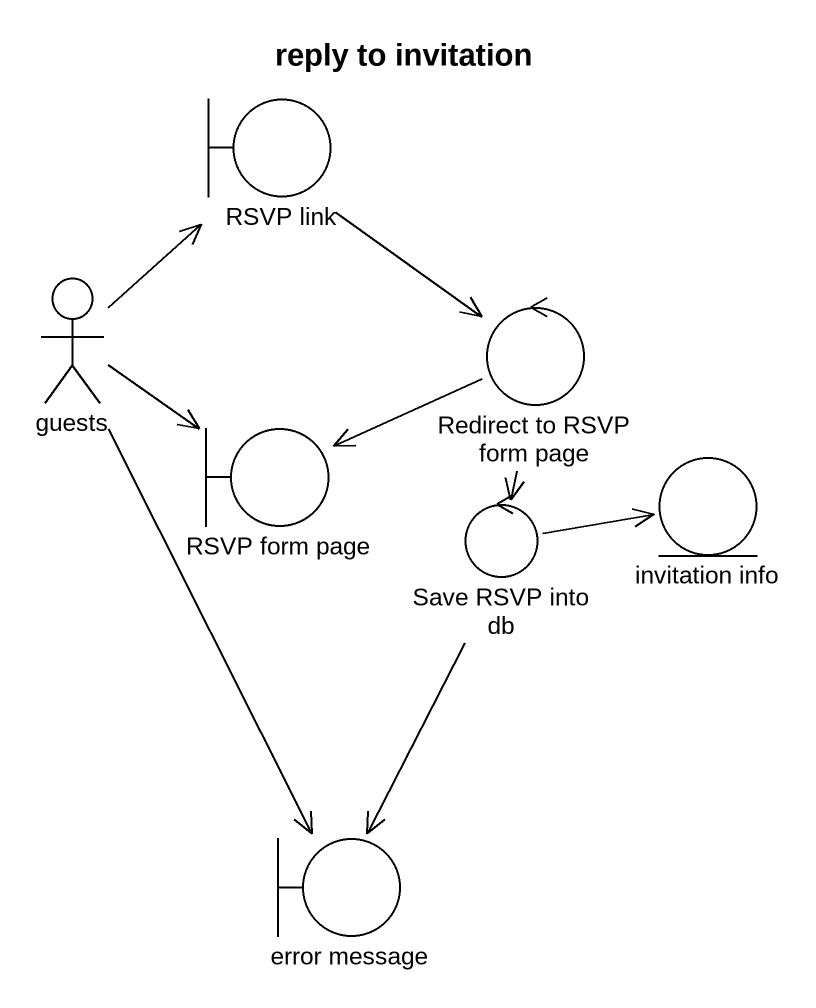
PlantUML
@startuml
title reply to invitation
boundary "RSVP link" as RSVP_link
actor guests
control "Redirect to RSVP form page" as Redirect_to_RSVP_form_page
boundary "RSVP form page" as RSVP_form_page
control "Save RSVP into db" as Save_RSVP_into_db
entity "invitation info" as invitation_info
boundary "error message" as error_message
RSVP_link --> Redirect_to_RSVP_form_page
guests -up-> RSVP_link
guests -right-> RSVP_form_page
guests --> error_message
Redirect_to_RSVP_form_page -left-> RSVP_form_page
Redirect_to_RSVP_form_page --> Save_RSVP_into_db
Save_RSVP_into_db -right-> invitation_info
Save_RSVP_into_db --> error_message
@enduml
